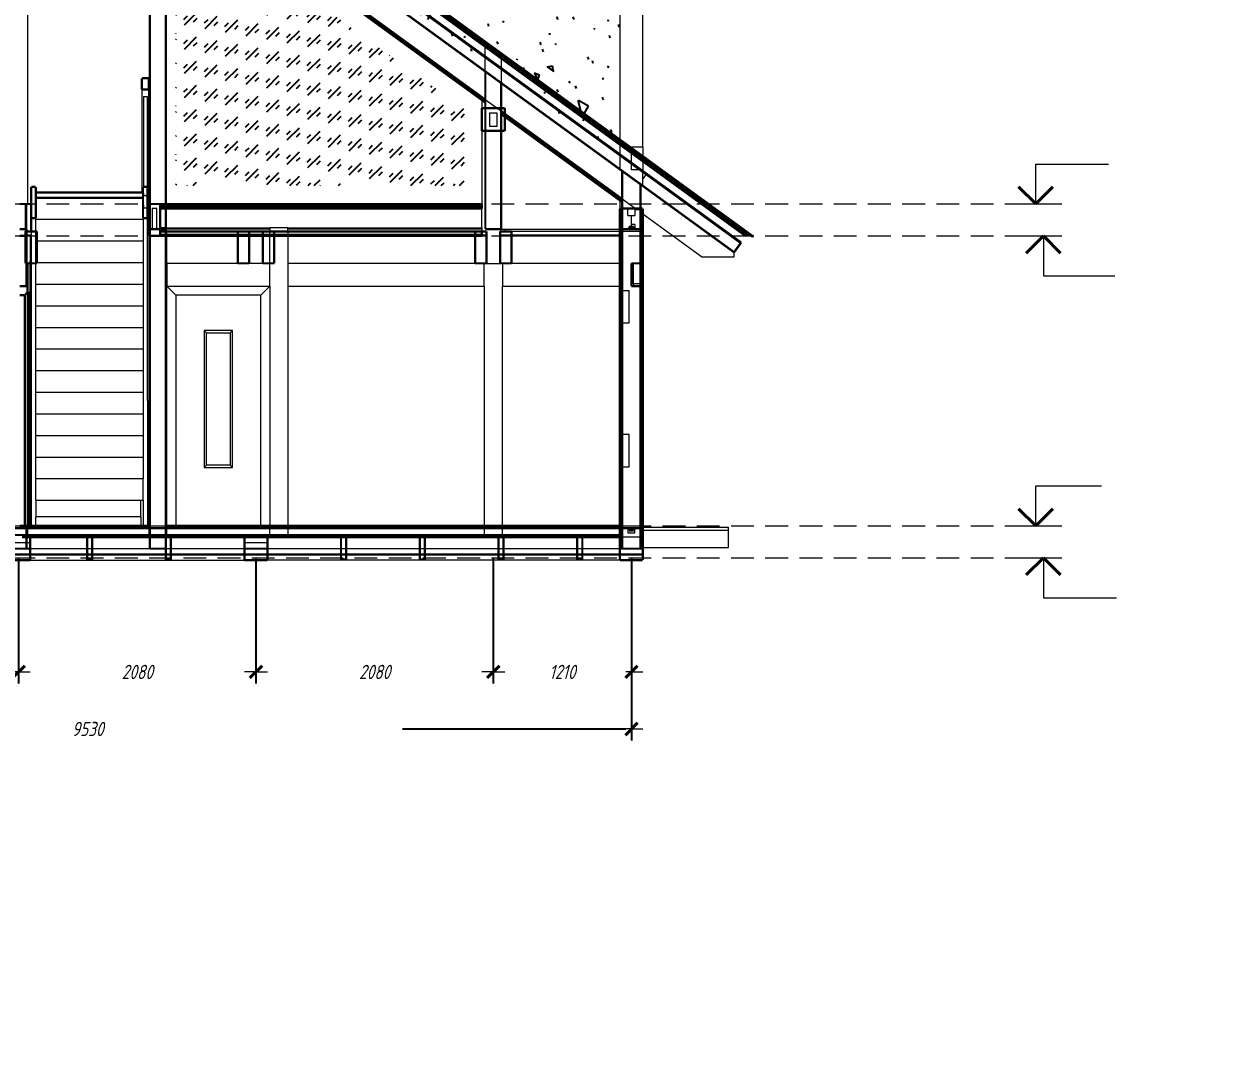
# Model space of a CAD drawing. Header units: millimetres. Extents: x 0 to 6720, y 0 to 297.
# Drawn here: x 5655.3 to 5863.4, y 0 to 180.9 of the extents above; entities that cross this region are included whole.
import ezdxf

# ---------------------------------------------------------------- set-up
doc = ezdxf.new("R2010")
doc.units = ezdxf.units.MM
for name, pattern in [('K5LT32768', [0]), ('K5LT_BASIC', [0]), ('K5LT_DASHED', [6, 4, -2]), ('K5LT_THIN', [0])]:
    doc.linetypes.add(name, pattern=pattern)
doc.layers.add('Системный слой', color=7, linetype='Continuous')
doc.styles.add('KDIMTEXTSTYLE', font='GOST_AU.SHX', dxfattribs={"width": 0.96, "oblique": 15, "height": 5})
doc.styles.add('KTEXTSTYLE', font='GOST_AU.SHX', dxfattribs={"width": 0.96, "height": 5})
doc.dimstyles.new('KDIMSTYLE (0.02)', dxfattribs={"dimtxt": 5, "dimasz": 1, "dimexe": 2, "dimexo": 0, "dimgap": 1, "dimtad": 1, "dimlfac": 50, "dimtxsty": 'KDIMTEXTSTYLE', "dimsah": 1, "dimcen": 0, "dimdle": 1, "dimadec": 0, "dimazin": 0, "dimtfac": 0.667, "dimtmove": 0, "dimatfit": 3, "dimfxl": 0, "dimtvp": 1, "dimtolj": 1, "dimtzin": 0, "dimarcsym": 0})

# ---------------------------------------------------------------- blocks, each defined once
blk = doc.blocks.new('U89')
at = {"layer": 'Системный слой', "color": 7, "linetype": 'K5LT_THIN', "lineweight": 18}
for p, q in [((5832.66, 92.94), (5832.66, 99.94)), ((5832.66, 99.94), (5844.19, 99.94)), ((5827.42, 92.94), (5834.66, 92.94))]:
    blk.add_line(p, q, dxfattribs=at)
at = {"layer": 'Системный слой', "color": 5, "linetype": 'K5LT_BASIC', "lineweight": 40}
for p, q in [((5829.66, 95.94), (5832.66, 92.94)), ((5832.66, 92.94), (5835.66, 95.94))]:
    blk.add_line(p, q, dxfattribs=at)
blk = doc.blocks.new('U90')
at = {"layer": 'Системный слой', "color": 7, "linetype": 'K5LT_THIN', "lineweight": 18}
for p, q in [((5830.07, 87.34), (5835.99, 87.34)), ((5833.99, 87.34), (5833.99, 80.34)), ((5833.99, 80.34), (5846.83, 80.34))]:
    blk.add_line(p, q, dxfattribs=at)
at = {"layer": 'Системный слой', "color": 5, "linetype": 'K5LT_BASIC', "lineweight": 40}
for p, q in [((5833.99, 87.34), (5830.99, 84.34)), ((5836.99, 84.34), (5833.99, 87.34))]:
    blk.add_line(p, q, dxfattribs=at)
blk = doc.blocks.new('U91')
at = {"layer": 'Системный слой', "color": 7, "linetype": 'K5LT_THIN', "lineweight": 18}
for p, q in [((5832.66, 149.34), (5832.66, 156.34)), ((5832.66, 156.34), (5845.38, 156.34)), ((5827.42, 149.34), (5834.66, 149.34))]:
    blk.add_line(p, q, dxfattribs=at)
at = {"layer": 'Системный слой', "color": 5, "linetype": 'K5LT_BASIC', "lineweight": 40}
for p, q in [((5829.66, 152.34), (5832.66, 149.34)), ((5832.66, 149.34), (5835.66, 152.34))]:
    blk.add_line(p, q, dxfattribs=at)
blk = doc.blocks.new('U92')
at = {"layer": 'Системный слой', "color": 7, "linetype": 'K5LT_THIN', "lineweight": 18}
for p, q in [((5830.07, 143.74), (5835.99, 143.74)), ((5833.99, 143.74), (5833.99, 136.74)), ((5833.99, 136.74), (5846.5, 136.74))]:
    blk.add_line(p, q, dxfattribs=at)
at = {"layer": 'Системный слой', "color": 5, "linetype": 'K5LT_BASIC', "lineweight": 40}
for p, q in [((5833.99, 143.74), (5830.99, 140.74)), ((5836.99, 140.74), (5833.99, 143.74))]:
    blk.add_line(p, q, dxfattribs=at)
blk = doc.blocks.new('U88')
at = {"layer": 'Системный слой', "color": 7, "linetype": 'K5LT_DASHED', "lineweight": 18}
for p, q in [((5497.25, 149.34), (5837.25, 149.34)), ((5497.25, 143.74), (5837.25, 143.74)), ((5497.25, 92.94), (5837.25, 92.94)), ((5497.25, 87.34), (5837.25, 87.34))]:
    blk.add_line(p, q, dxfattribs=at)
at = {"layer": 'Системный слой'}
for name in ['U91', 'U92', 'U89', 'U90']:
    blk.add_blockref(name, (0, 0), dxfattribs=at)
blk = doc.blocks.new('U98')
at = {"layer": 'Системный слой', "color": 7, "linetype": 'K5LT32768', "lineweight": 18}
for p, q in [((5655.98, 149.34), (5655.98, 222.54)), ((5759.78, 191.34), (5759.78, 160.6)), ((5763.78, 159.34), (5763.78, 191.34)), ((5736.18, 177.5), (5736.18, 177.75)), ((5736.18, 177.38), (5736.18, 177.5)), ((5736.18, 176.89), (5736.18, 177.38)), ((5736.18, 175.15), (5736.18, 176.89)), ((5736.18, 175.03), (5736.18, 175.15)), ((5736.18, 172.56), (5736.18, 175.03)), ((5738.98, 175.72), (5738.98, 175.47)), ((5738.98, 175.47), (5738.98, 175.35)), ((5738.98, 175.35), (5738.98, 174.85)), ((5738.98, 174.85), (5738.98, 173.12)), ((5738.98, 173.12), (5738.98, 173)), ((5738.98, 173), (5738.98, 170.52)), ((5675.98, 169.39), (5675.98, 151.34)), ((5677.18, 149.34), (5677.18, 169.39)), ((5676.28, 168.15), (5676.88, 168.15)), ((5676.28, 168.15), (5676.28, 152.34)), ((5676.88, 168.15), (5676.88, 152.34)), ((5735.58, 167.56), (5735.58, 166.14)), ((5738.21, 166.14), (5736.18, 167.61)), ((5736.98, 162.94), (5736.98, 165.34)), ((5736.98, 165.34), (5738.18, 165.34)), ((5738.18, 165.34), (5738.18, 162.94)), ((5738.78, 165.73), (5738.21, 166.14)), ((5738.98, 165.58), (5738.78, 165.73)), ((5738.18, 162.94), (5736.98, 162.94)), ((5735.58, 162.14), (5735.58, 149.34)), ((5759.78, 160.6), (5759.78, 160.36)), ((5759.78, 160.36), (5759.78, 160.23)), ((5759.78, 160.23), (5759.78, 159.74)), ((5759.78, 159.74), (5759.78, 158.01)), ((5761.78, 159.34), (5763.78, 159.34)), ((5761.78, 159.15), (5761.78, 159.34)), ((5761.78, 158.9), (5761.78, 159.15)), ((5761.78, 158.78), (5761.78, 158.9)), ((5761.78, 158.29), (5761.78, 158.78)), ((5761.78, 156.56), (5761.78, 158.29)), ((5763.78, 159.34), (5763.78, 157.7)), ((5759.78, 158.01), (5759.78, 157.88)), ((5759.78, 157.88), (5759.78, 155.41)), ((5761.78, 156.43), (5761.78, 156.56)), ((5761.78, 155.34), (5761.78, 156.43)), ((5763.78, 157.7), (5763.78, 157.45)), ((5763.78, 157.45), (5763.78, 157.33)), ((5763.78, 157.33), (5763.78, 156.83)), ((5763.78, 156.83), (5763.78, 155.34)), ((5765.53, 156.18), (5765.47, 156.1)), ((5763.28, 155.34), (5761.78, 155.34)), ((5763.45, 155.34), (5763.28, 155.34)), ((5763.78, 155.34), (5763.45, 155.34)), ((5763.78, 155.1), (5763.78, 155.34)), ((5763.78, 154.98), (5763.78, 155.1)), ((5763.78, 153.77), (5763.78, 154.98)), ((5764.36, 154.56), (5763.78, 153.77)), ((5764.41, 154.64), (5764.36, 154.56)), ((5765.47, 156.1), (5765.24, 155.77)), ((5766.46, 155.75), (5766.34, 155.59)), ((5763.78, 152.51), (5763.78, 153.77)), ((5676.28, 151.24), (5676.28, 150.8)), ((5676.28, 150.8), (5676.88, 150.8)), ((5676.88, 150.8), (5676.88, 151.24)), ((5759.78, 150.47), (5759.78, 149.97)), ((5759.78, 149.97), (5759.78, 148.54)), ((5762.43, 148.54), (5760.18, 150.18)), ((5655.58, 144.94), (5655.58, 149.34)), ((5655.78, 149.34), (5655.78, 144.94)), ((5676.28, 149.11), (5676.28, 148.67)), ((5676.28, 148.67), (5676.88, 148.67)), ((5676.88, 148.67), (5676.88, 149.11)), ((5677.78, 148.54), (5677.78, 144.94)), ((5678.58, 148.54), (5677.78, 148.54)), ((5678.58, 144.94), (5678.58, 148.54)), ((5735.58, 145.14), (5735.58, 148.54)), ((5761.18, 147.34), (5761.18, 148.54)), ((5762.38, 148.54), (5762.38, 148.34)), ((5763.38, 148.34), (5762.38, 148.34)), ((5762.38, 148.34), (5762.38, 147.34)), ((5763.38, 148.34), (5763.78, 148.34)), ((5657.38, 146.66), (5657.38, 146.86)), ((5657.38, 146.66), (5676.18, 146.66)), ((5657.38, 144.54), (5657.38, 146.66)), ((5676.18, 146.86), (5676.18, 146.66)), ((5676.18, 146.66), (5676.18, 142.87)), ((5676.28, 146.98), (5676.28, 146.86)), ((5676.88, 146.86), (5676.88, 146.98)), ((5676.98, 114.93), (5676.98, 146.86)), ((5761.18, 147.34), (5761.78, 147.34)), ((5761.78, 147.34), (5762.38, 147.34)), ((5761.78, 145.74), (5761.78, 147.34)), ((5762.38, 145.74), (5761.78, 145.74)), ((5761.78, 145.34), (5761.78, 145.74)), ((5762.38, 145.74), (5762.38, 144.94)), ((5774.08, 140.08), (5763.78, 147.56)), ((5655.58, 144.54), (5655.58, 144.94)), ((5655.78, 143.94), (5656.58, 143.94)), ((5655.78, 143.74), (5656.38, 143.74)), ((5656.38, 143.74), (5656.58, 143.74)), ((5656.38, 143.74), (5656.38, 139.34)), ((5656.58, 144.54), (5656.58, 143.94)), ((5656.58, 143.94), (5656.58, 143.74)), ((5656.58, 143.74), (5656.58, 139.34)), ((5657.38, 142.87), (5657.38, 144.54)), ((5677.18, 143.74), (5677.18, 114.93)), ((5680.18, 145.14), (5679.18, 145.14)), ((5680.18, 145.14), (5698.38, 145.14)), ((5698.38, 144.94), (5680.18, 144.94)), ((5680.38, 143.94), (5680.38, 144.54)), ((5680.38, 143.74), (5680.38, 143.94)), ((5680.38, 138.94), (5680.38, 143.74)), ((5698.38, 145.14), (5698.38, 144.94)), ((5701.58, 145.14), (5698.38, 145.14)), ((5698.38, 144.94), (5698.38, 144.54)), ((5698.38, 143.94), (5698.38, 144.54)), ((5698.38, 143.74), (5698.38, 143.94)), ((5698.38, 138.94), (5698.38, 143.74)), ((5701.58, 145.14), (5735.58, 145.14)), ((5701.58, 144.94), (5701.58, 145.14)), ((5735.58, 144.94), (5701.58, 144.94)), ((5701.58, 144.54), (5701.58, 144.94)), ((5701.58, 144.54), (5701.58, 143.94)), ((5701.58, 143.94), (5701.58, 143.74)), ((5701.58, 143.74), (5701.58, 138.94)), ((5735.58, 145.14), (5735.58, 144.94)), ((5735.58, 144.94), (5735.58, 144.54)), ((5735.58, 143.94), (5736.38, 143.94)), ((5735.58, 143.74), (5736.38, 143.74)), ((5738.78, 143.94), (5740.78, 143.94)), ((5738.78, 143.74), (5740.78, 143.74)), ((5738.98, 144.94), (5739.58, 144.94)), ((5739.58, 144.54), (5739.58, 144.94)), ((5739.58, 144.94), (5759.78, 144.94)), ((5759.78, 144.54), (5740.78, 144.54)), ((5740.78, 143.94), (5759.78, 143.94)), ((5740.78, 143.74), (5759.78, 143.74)), ((5760.18, 144.54), (5759.78, 144.54)), ((5763.38, 144.54), (5760.18, 144.54)), ((5763.78, 144.54), (5763.38, 144.54)), ((5782.94, 143.53), (5782.13, 144.12)), ((5657.38, 139.08), (5657.38, 142.87)), ((5657.38, 142.87), (5657.58, 142.87)), ((5657.58, 142.87), (5676.18, 142.87)), ((5676.18, 142.87), (5676.18, 139.08)), ((5774.08, 140.08), (5779.78, 140.08)), ((5779.78, 140.08), (5779.78, 140.88)), ((5655.98, 138.94), (5655.98, 133.78)), ((5656.58, 139.34), (5656.38, 139.34)), ((5656.38, 138.94), (5656.38, 139.34)), ((5656.38, 92.94), (5656.38, 138.94)), ((5656.58, 139.34), (5656.58, 138.94)), ((5656.58, 138.94), (5656.58, 92.94)), ((5657.38, 139.08), (5657.58, 139.08)), ((5657.38, 138.94), (5657.38, 139.08)), ((5657.38, 135.3), (5657.38, 138.94)), ((5657.58, 139.08), (5676.18, 139.08)), ((5676.18, 139.08), (5676.18, 135.3)), ((5680.38, 138.94), (5680.38, 134.94)), ((5692.78, 138.94), (5680.38, 138.94)), ((5697.18, 138.94), (5694.78, 138.94)), ((5698.38, 134.94), (5698.38, 138.94)), ((5701.58, 138.94), (5701.58, 134.94)), ((5734.38, 138.94), (5701.58, 138.94)), ((5735.98, 134.94), (5735.98, 138.94)), ((5736.38, 138.94), (5738.78, 138.94)), ((5739.18, 138.94), (5739.18, 134.94)), ((5759.78, 138.94), (5740.78, 138.94)), ((5762.18, 135.34), (5762.18, 138.94)), ((5657.38, 135.3), (5676.18, 135.3)), ((5657.38, 131.51), (5657.38, 135.3)), ((5676.18, 135.3), (5676.18, 131.51)), ((5762.18, 135.34), (5762.18, 134.94)), ((5763.38, 135.34), (5762.18, 135.34)), ((5763.78, 135.34), (5763.38, 135.34)), ((5655.94, 92.94), (5655.94, 133.58)), ((5680.38, 134.94), (5698.38, 134.94)), ((5680.38, 134.94), (5681.94, 133.38)), ((5680.38, 92.94), (5680.38, 134.94)), ((5696.82, 133.38), (5681.94, 133.38)), ((5681.94, 133.38), (5681.94, 92.94)), ((5698.38, 134.94), (5696.82, 133.38)), ((5696.82, 92.94), (5696.82, 133.38)), ((5698.38, 134.94), (5698.38, 92.94)), ((5701.58, 134.94), (5735.98, 134.94)), ((5701.58, 134.94), (5701.58, 92.94)), ((5735.98, 134.94), (5735.98, 92.94)), ((5739.18, 134.94), (5759.78, 134.94)), ((5739.18, 92.94), (5739.18, 134.94)), ((5760.18, 134.2), (5761.38, 134.2)), ((5761.38, 128.54), (5761.38, 134.2)), ((5657.38, 131.51), (5676.18, 131.51)), ((5657.38, 127.72), (5657.38, 131.51)), ((5676.18, 131.51), (5676.18, 127.72)), ((5657.38, 127.72), (5676.18, 127.72)), ((5657.38, 123.94), (5657.38, 127.72)), ((5676.18, 127.72), (5676.18, 123.94)), ((5686.88, 127.16), (5686.88, 103.16)), ((5691.88, 127.16), (5686.88, 127.16)), ((5687.28, 126.76), (5686.88, 127.16)), ((5691.48, 126.76), (5691.88, 127.16)), ((5691.88, 103.16), (5691.88, 127.16)), ((5760.18, 128.54), (5761.38, 128.54)), ((5687.28, 126.76), (5691.48, 126.76)), ((5687.28, 103.56), (5687.28, 126.76)), ((5691.48, 126.76), (5691.48, 103.56)), ((5657.38, 123.94), (5676.18, 123.94)), ((5657.38, 120.15), (5657.38, 123.94)), ((5676.18, 123.94), (5676.18, 120.15)), ((5657.38, 120.15), (5676.18, 120.15)), ((5657.38, 116.36), (5657.38, 120.15)), ((5676.18, 120.15), (5676.18, 116.36)), ((5657.38, 116.36), (5676.18, 116.36)), ((5657.38, 112.58), (5657.38, 116.36)), ((5676.18, 116.36), (5676.18, 112.58)), ((5676.98, 114.93), (5677.18, 114.93)), ((5676.98, 114.93), (5676.98, 92.94)), ((5677.18, 114.93), (5677.18, 92.94)), ((5657.38, 112.58), (5676.18, 112.58)), ((5657.38, 108.79), (5657.38, 112.58)), ((5676.18, 112.58), (5676.18, 108.79)), ((5657.38, 108.79), (5676.18, 108.79)), ((5657.38, 105), (5657.38, 108.79)), ((5676.18, 108.79), (5676.18, 105)), ((5761.38, 108.94), (5760.18, 108.94)), ((5761.38, 103.29), (5761.38, 108.94)), ((5657.38, 105), (5676.18, 105)), ((5657.38, 101.22), (5657.38, 105)), ((5676.18, 105), (5676.18, 101.22)), ((5687.28, 103.56), (5686.88, 103.16)), ((5686.88, 103.16), (5691.88, 103.16)), ((5691.48, 103.56), (5687.28, 103.56)), ((5691.48, 103.56), (5691.88, 103.16)), ((5760.18, 103.29), (5761.38, 103.29)), ((5657.38, 101.22), (5676.18, 101.22)), ((5657.38, 97.43), (5657.38, 101.22)), ((5676.18, 97.43), (5676.18, 101.22)), ((5657.38, 97.43), (5675.78, 97.43)), ((5657.38, 97.43), (5657.38, 94.54)), ((5675.78, 97.43), (5676.18, 97.43)), ((5675.78, 94.54), (5675.78, 97.43)), ((5676.18, 97.43), (5676.18, 92.94)), ((5675.78, 94.54), (5657.38, 94.54)), ((5657.38, 92.94), (5657.38, 94.54)), ((5675.78, 94.54), (5675.78, 92.94)), ((5655.98, 92.74), (5655.98, 92.94)), ((5655.98, 92.54), (5655.98, 92.74)), ((5655.98, 91.34), (5655.98, 92.54)), ((5677.18, 92.94), (5677.18, 92.74)), ((5677.18, 92.74), (5677.18, 92.54)), ((5677.18, 92.54), (5677.18, 91.34)), ((5680.38, 92.74), (5680.38, 92.94)), ((5680.38, 92.54), (5680.38, 92.74)), ((5680.38, 91.34), (5680.38, 92.54)), ((5698.38, 92.74), (5698.38, 92.94)), ((5698.38, 92.54), (5698.38, 92.74)), ((5698.38, 91.34), (5698.38, 92.54)), ((5701.58, 92.94), (5701.58, 92.74)), ((5701.58, 92.74), (5701.58, 92.54)), ((5701.58, 92.54), (5701.58, 91.34)), ((5735.98, 92.94), (5735.98, 92.74)), ((5735.98, 92.74), (5735.98, 92.54)), ((5735.98, 92.54), (5735.98, 91.34)), ((5739.18, 92.74), (5739.18, 92.94)), ((5739.18, 92.54), (5739.18, 92.74)), ((5739.18, 91.34), (5739.18, 92.54)), ((5759.78, 92.94), (5760.18, 92.94)), ((5760.18, 92.94), (5763.38, 92.94)), ((5761.18, 92.54), (5761.18, 91.74)), ((5761.18, 91.74), (5762.38, 91.74)), ((5762.38, 91.74), (5762.38, 92.54)), ((5763.38, 92.94), (5763.78, 92.94)), ((5763.78, 92.14), (5763.38, 92.14)), ((5763.78, 92.7), (5778.78, 92.7)), ((5778.78, 92.14), (5763.78, 92.14)), ((5778.78, 92.14), (5778.78, 92.7)), ((5778.78, 89.14), (5778.78, 92.14)), ((5655.78, 89.94), (5652.98, 89.94)), ((5656.38, 89.94), (5655.78, 89.94)), ((5655.98, 90.94), (5655.98, 91.34)), ((5677.18, 91.34), (5677.18, 90.94)), ((5680.38, 90.94), (5680.38, 91.34)), ((5697.98, 89.94), (5693.98, 89.94)), ((5698.38, 90.94), (5698.38, 91.34)), ((5701.58, 91.34), (5701.58, 90.94)), ((5735.98, 91.34), (5735.98, 90.94)), ((5739.18, 90.94), (5739.18, 91.34)), ((5760.18, 90.94), (5759.78, 90.94)), ((5763.38, 90.94), (5760.18, 90.94)), ((5763.78, 90.94), (5763.38, 90.94)), ((5666.38, 88.94), (5656.38, 88.94)), ((5667.28, 88.94), (5666.38, 88.94)), ((5677.38, 88.94), (5667.28, 88.94)), ((5681.08, 88.94), (5680.18, 88.94)), ((5693.98, 88.94), (5681.08, 88.94)), ((5710.88, 88.94), (5697.98, 88.94)), ((5711.78, 88.94), (5710.88, 88.94)), ((5724.68, 88.94), (5711.78, 88.94)), ((5725.58, 88.94), (5724.68, 88.94)), ((5738.48, 88.94), (5725.58, 88.94)), ((5739.38, 88.94), (5738.48, 88.94)), ((5752.28, 88.94), (5739.38, 88.94)), ((5753.18, 88.94), (5752.28, 88.94)), ((5759.78, 88.94), (5753.18, 88.94)), ((5763.78, 89.14), (5778.78, 89.14)), ((5656.38, 86.94), (5693.98, 86.94)), ((5759.78, 86.94), (5697.98, 86.94))]:
    blk.add_line(p, q, dxfattribs=at)
at = {"layer": 'Системный слой', "color": 5, "linetype": 'K5LT_BASIC', "const_width": 0.4}
for points in [[(5736.18, 177.38), (5680.18, 218.07)], [(5736.18, 176.89), (5680.18, 217.57)], [(5736.18, 177.5), (5680.3, 218.1)], [(5680.87, 217.94), (5736.18, 177.75)], [(5680.18, 215.84), (5736.18, 175.15)], [(5736.18, 175.03), (5680.18, 215.72)], [(5736.18, 172.56), (5680.18, 213.25)], [(5677.38, 149.34), (5677.38, 210.34)], [(5680.18, 208.3), (5736.18, 167.61)], [(5680.18, 149.34), (5680.18, 205.34)], [(5683.57, 205.34), (5735.58, 167.56)], [(5736.18, 177.75), (5738.98, 175.72)], [(5738.98, 175.47), (5736.18, 177.5)], [(5738.98, 175.35), (5736.18, 177.38)], [(5738.98, 174.85), (5736.18, 176.89)], [(5736.18, 175.15), (5738.98, 173.12)], [(5738.98, 173), (5736.18, 175.03)], [(5738.98, 175.72), (5759.78, 160.6)], [(5759.78, 160.36), (5738.98, 175.47)], [(5759.78, 160.23), (5738.98, 175.35)], [(5759.78, 159.74), (5738.98, 174.85)], [(5736.18, 167.61), (5736.18, 172.56)], [(5738.98, 170.52), (5736.18, 172.56)], [(5738.98, 173.12), (5759.78, 158.01)], [(5759.78, 157.88), (5738.98, 173)], [(5675.98, 171.37), (5677.18, 171.37)], [(5675.98, 169.39), (5675.98, 171.37)], [(5677.18, 171.37), (5677.18, 169.39)], [(5738.98, 170.52), (5738.98, 166.14)], [(5759.78, 155.41), (5738.98, 170.52)], [(5677.18, 169.39), (5675.98, 169.39)], [(5736.18, 167.12), (5735.58, 167.56)], [(5736.18, 167.61), (5736.18, 167.12)], [(5736.18, 166.14), (5736.18, 167.12)], [(5735.58, 166.14), (5736.18, 166.14)], [(5735.58, 162.14), (5735.58, 166.14)], [(5738.21, 166.14), (5736.18, 166.14)], [(5736.18, 162.14), (5736.18, 166.14)], [(5738.21, 166.14), (5738.98, 166.14)], [(5738.98, 166.14), (5739.58, 166.14)], [(5738.98, 166.14), (5738.98, 165.58)], [(5738.98, 165.09), (5738.98, 165.58)], [(5738.98, 165.58), (5739.58, 165.14)], [(5738.98, 162.14), (5738.98, 165.09)], [(5738.98, 165.09), (5739.58, 164.65)], [(5739.58, 166.14), (5739.58, 165.14)], [(5759.78, 150.47), (5739.58, 165.14)], [(5739.58, 165.14), (5739.58, 164.65)], [(5739.58, 164.65), (5739.58, 162.14)], [(5739.58, 164.65), (5759.78, 149.97)], [(5736.18, 162.14), (5735.58, 162.14)], [(5738.78, 162.14), (5736.18, 162.14)], [(5736.18, 144.94), (5736.18, 162.14)], [(5738.98, 162.14), (5738.78, 162.14)], [(5738.98, 144.94), (5738.98, 162.14)], [(5739.58, 162.14), (5738.98, 162.14)], [(5759.78, 160.6), (5761.78, 159.15)], [(5759.78, 160.36), (5761.78, 158.9)], [(5759.78, 160.23), (5761.78, 158.78)], [(5761.78, 158.29), (5759.78, 159.74)], [(5759.78, 158.01), (5761.78, 156.56)], [(5761.78, 159.15), (5763.78, 157.7)], [(5761.78, 158.9), (5763.78, 157.45)], [(5763.78, 157.33), (5761.78, 158.78)], [(5763.78, 156.83), (5761.78, 158.29)], [(5759.78, 157.88), (5761.78, 156.43)], [(5761.78, 156.56), (5763.45, 155.34)], [(5761.78, 156.43), (5763.28, 155.34)], [(5763.78, 157.7), (5766.46, 155.75)], [(5763.78, 157.45), (5765.53, 156.18)], [(5765.47, 156.1), (5763.78, 157.33)], [(5765.24, 155.77), (5763.78, 156.83)], [(5782.07, 144.04), (5765.47, 156.1)], [(5766.34, 155.59), (5765.53, 156.18)], [(5760.18, 155.12), (5759.78, 155.41)], [(5760.18, 150.18), (5760.18, 155.12)], [(5763.38, 152.8), (5760.18, 155.12)], [(5763.28, 155.34), (5763.78, 154.98)], [(5763.45, 155.34), (5763.78, 155.1)], [(5763.78, 155.1), (5764.41, 154.64)], [(5764.36, 154.56), (5763.78, 154.98)], [(5780.96, 142.5), (5764.36, 154.56)], [(5764.41, 154.64), (5781.01, 142.58)], [(5781.84, 143.71), (5765.24, 155.77)], [(5782.13, 144.12), (5766.34, 155.59)], [(5766.46, 155.75), (5783.06, 143.69)], [(5656.58, 152.34), (5657.38, 152.34)], [(5656.58, 149.34), (5656.58, 152.34)], [(5657.38, 152.34), (5657.38, 151.34)], [(5676.18, 152.34), (5676.28, 152.34)], [(5676.18, 151.34), (5676.18, 152.34)], [(5676.88, 152.34), (5676.28, 152.34)], [(5676.88, 152.34), (5676.98, 152.34)], [(5676.98, 152.34), (5676.98, 146.86)], [(5763.38, 152.8), (5763.38, 148.54)], [(5763.78, 152.51), (5763.38, 152.8)], [(5779.78, 140.88), (5763.78, 152.51)], [(5657.38, 150.44), (5657.38, 151.34)], [(5657.38, 151.34), (5675.98, 151.34)], [(5676.18, 150.44), (5657.38, 150.44)], [(5657.38, 146.86), (5657.38, 150.44)], [(5675.98, 151.34), (5676.18, 151.34)], [(5676.18, 151.34), (5676.18, 150.44)], [(5676.18, 146.86), (5676.18, 150.44)], [(5759.78, 150.47), (5760.18, 150.18)], [(5760.18, 149.68), (5759.78, 149.97)], [(5760.18, 150.18), (5760.18, 149.68)], [(5760.18, 148.54), (5760.18, 149.68)], [(5655.58, 149.34), (5654.58, 149.34)], [(5655.78, 149.34), (5655.58, 149.34)], [(5655.78, 149.34), (5655.98, 149.34)], [(5655.98, 149.34), (5656.58, 149.34)], [(5656.58, 146.86), (5656.58, 149.34)], [(5677.18, 143.74), (5677.18, 149.34)], [(5677.18, 149.34), (5677.38, 149.34)], [(5677.38, 144.94), (5677.38, 149.34)], [(5679.18, 149.34), (5677.38, 149.34)], [(5679.18, 148.94), (5679.18, 149.34)], [(5679.18, 149.34), (5680.18, 149.34)], [(5679.18, 148.54), (5679.18, 148.94)], [(5679.18, 148.94), (5680.18, 148.94)], [(5680.18, 148.54), (5679.18, 148.54)], [(5679.18, 145.14), (5679.18, 148.54)], [(5735.58, 149.34), (5680.18, 149.34)], [(5680.18, 148.94), (5680.18, 149.34)], [(5680.18, 148.94), (5680.18, 148.54)], [(5680.18, 148.94), (5735.58, 148.94)], [(5735.58, 148.54), (5680.18, 148.54)], [(5680.18, 148.54), (5680.18, 145.14)], [(5735.58, 149.34), (5735.58, 148.94)], [(5735.58, 148.94), (5735.58, 148.54)], [(5759.78, 144.94), (5759.78, 148.54)], [(5759.78, 148.54), (5760.18, 148.54)], [(5760.18, 144.94), (5760.18, 148.54)], [(5760.18, 148.54), (5761.18, 148.54)], [(5761.18, 148.54), (5762.38, 148.54)], [(5762.38, 148.54), (5762.43, 148.54)], [(5763.38, 148.54), (5762.43, 148.54)], [(5763.78, 148.54), (5763.38, 148.54)], [(5763.38, 148.54), (5763.38, 148.34)], [(5763.38, 144.94), (5763.38, 148.34)], [(5763.78, 148.54), (5763.78, 148.34)], [(5763.78, 148.34), (5763.78, 147.56)], [(5657.38, 146.86), (5656.58, 146.86)], [(5656.58, 146.86), (5656.58, 144.54)], [(5676.28, 146.86), (5676.18, 146.86)], [(5676.88, 146.86), (5676.28, 146.86)], [(5676.98, 146.86), (5676.88, 146.86)], [(5763.78, 147.56), (5763.78, 144.94)], [(5654.58, 144.94), (5655.58, 144.94)], [(5655.58, 143.74), (5654.58, 143.74)], [(5655.58, 144.94), (5655.78, 144.94)], [(5655.58, 144.54), (5655.58, 143.74)], [(5655.58, 144.54), (5655.78, 144.54)], [(5655.58, 143.74), (5655.58, 138.94)], [(5655.78, 144.94), (5655.78, 144.54)], [(5655.78, 144.54), (5656.58, 144.54)], [(5655.78, 144.54), (5655.78, 143.94)], [(5655.78, 143.94), (5655.78, 143.74)], [(5655.78, 143.74), (5655.78, 138.94)], [(5656.58, 144.54), (5657.38, 144.54)], [(5657.38, 144.54), (5657.58, 144.54)], [(5657.58, 144.54), (5657.58, 142.87)], [(5677.38, 143.74), (5677.18, 143.74)], [(5677.38, 144.94), (5677.38, 143.74)], [(5677.38, 144.94), (5677.78, 144.94)], [(5679.18, 143.74), (5677.38, 143.74)], [(5677.38, 92.94), (5677.38, 143.74)], [(5677.78, 144.94), (5678.58, 144.94)], [(5678.58, 144.94), (5679.18, 144.94)], [(5679.18, 144.94), (5679.18, 145.14)], [(5680.18, 144.94), (5679.18, 144.94)], [(5679.18, 144.94), (5679.18, 144.54)], [(5679.18, 143.94), (5679.18, 144.54)], [(5680.18, 144.54), (5679.18, 144.54)], [(5679.18, 143.74), (5679.18, 143.94)], [(5679.18, 143.94), (5680.18, 143.94)], [(5680.18, 143.74), (5679.18, 143.74)], [(5680.18, 144.94), (5680.18, 145.14)], [(5680.18, 144.54), (5680.18, 144.94)], [(5680.38, 144.54), (5680.18, 144.54)], [(5680.18, 144.54), (5680.18, 143.94)], [(5680.18, 143.94), (5680.38, 143.94)], [(5680.18, 143.94), (5680.18, 143.74)], [(5680.38, 143.74), (5680.18, 143.74)], [(5680.18, 143.74), (5680.18, 92.94)], [(5680.38, 144.54), (5692.78, 144.54)], [(5680.38, 143.94), (5692.78, 143.94)], [(5692.78, 143.74), (5680.38, 143.74)], [(5692.78, 144.54), (5694.78, 144.54)], [(5692.78, 143.94), (5692.78, 144.54)], [(5692.78, 143.74), (5692.78, 143.94)], [(5692.78, 143.94), (5694.78, 143.94)], [(5692.78, 138.94), (5692.78, 143.74)], [(5694.78, 143.74), (5692.78, 143.74)], [(5694.78, 144.54), (5694.78, 143.94)], [(5694.78, 144.54), (5697.18, 144.54)], [(5694.78, 143.94), (5694.78, 143.74)], [(5694.78, 143.94), (5697.18, 143.94)], [(5694.78, 143.74), (5694.78, 138.94)], [(5697.18, 143.74), (5694.78, 143.74)], [(5697.18, 144.54), (5698.38, 144.54)], [(5697.18, 143.94), (5697.18, 144.54)], [(5697.18, 143.74), (5697.18, 143.94)], [(5697.18, 143.94), (5698.38, 143.94)], [(5697.18, 138.94), (5697.18, 143.74)], [(5698.38, 143.74), (5697.18, 143.74)], [(5698.38, 144.54), (5699.18, 144.54)], [(5698.38, 143.94), (5699.18, 143.94)], [(5699.18, 143.74), (5698.38, 143.74)], [(5701.58, 144.54), (5699.18, 144.54)], [(5699.18, 144.54), (5699.18, 143.94)], [(5699.18, 143.94), (5699.18, 143.74)], [(5699.18, 143.94), (5701.58, 143.94)], [(5699.18, 143.74), (5699.18, 138.94)], [(5701.58, 143.74), (5699.18, 143.74)], [(5701.58, 144.54), (5734.38, 144.54)], [(5701.58, 143.94), (5734.38, 143.94)], [(5734.38, 143.74), (5701.58, 143.74)], [(5734.38, 144.54), (5735.58, 144.54)], [(5734.38, 143.94), (5734.38, 144.54)], [(5734.38, 143.74), (5734.38, 143.94)], [(5734.38, 143.94), (5735.58, 143.94)], [(5734.38, 138.94), (5734.38, 143.74)], [(5735.58, 143.74), (5734.38, 143.74)], [(5735.58, 144.54), (5735.58, 143.94)], [(5736.38, 144.54), (5735.58, 144.54)], [(5735.58, 143.94), (5735.58, 143.74)], [(5738.78, 144.94), (5736.18, 144.94)], [(5736.38, 144.54), (5736.38, 143.94)], [(5736.38, 143.94), (5736.38, 143.74)], [(5736.38, 143.74), (5736.38, 138.94)], [(5738.78, 144.94), (5738.98, 144.94)], [(5739.58, 144.54), (5738.78, 144.54)], [(5738.78, 143.94), (5738.78, 144.54)], [(5738.78, 143.74), (5738.78, 143.94)], [(5738.78, 138.94), (5738.78, 143.74)], [(5739.58, 144.54), (5740.78, 144.54)], [(5740.78, 144.54), (5740.78, 143.94)], [(5740.78, 143.94), (5740.78, 143.74)], [(5740.78, 143.74), (5740.78, 138.94)], [(5759.78, 144.94), (5759.78, 144.54)], [(5759.78, 144.94), (5760.18, 144.94)], [(5759.78, 143.94), (5759.78, 144.54)], [(5759.78, 143.74), (5759.78, 143.94)], [(5759.78, 143.74), (5759.78, 138.94)], [(5761.38, 144.94), (5760.18, 144.94)], [(5760.18, 144.54), (5760.18, 144.94)], [(5760.18, 134.2), (5760.18, 144.54)], [(5761.38, 145.34), (5761.38, 144.94)], [(5761.78, 145.34), (5761.38, 145.34)], [(5761.38, 144.94), (5762.18, 144.94)], [(5762.18, 145.34), (5761.78, 145.34)], [(5762.18, 144.94), (5762.18, 145.34)], [(5762.38, 144.94), (5762.18, 144.94)], [(5763.38, 144.94), (5762.38, 144.94)], [(5763.78, 144.94), (5763.38, 144.94)], [(5763.38, 144.94), (5763.38, 144.54)], [(5763.38, 144.54), (5763.38, 138.94)], [(5763.78, 144.54), (5763.78, 144.94)], [(5763.78, 138.94), (5763.78, 144.54)], [(5782.07, 144.04), (5781.84, 143.71)], [(5782.13, 144.12), (5782.07, 144.04)], [(5783.06, 143.69), (5782.94, 143.53)], [(5657.58, 142.87), (5657.58, 139.08)], [(5780.96, 142.5), (5779.78, 140.88)], [(5781.01, 142.58), (5780.96, 142.5)], [(5655.78, 138.94), (5655.58, 138.94)], [(5655.98, 138.94), (5655.78, 138.94)], [(5655.78, 138.94), (5655.78, 134.94)], [(5656.38, 138.94), (5655.98, 138.94)], [(5656.58, 138.94), (5656.38, 138.94)], [(5657.38, 138.94), (5656.58, 138.94)], [(5657.58, 138.94), (5657.38, 138.94)], [(5657.58, 139.08), (5657.58, 138.94)], [(5694.78, 138.94), (5692.78, 138.94)], [(5698.38, 138.94), (5697.18, 138.94)], [(5699.18, 138.94), (5698.38, 138.94)], [(5735.98, 138.94), (5734.38, 138.94)], [(5735.98, 138.94), (5736.38, 138.94)], [(5738.78, 138.94), (5739.18, 138.94)], [(5740.78, 138.94), (5739.18, 138.94)], [(5759.78, 138.94), (5759.78, 134.94)], [(5761.78, 138.94), (5761.78, 134.94)], [(5761.78, 138.94), (5762.18, 138.94)], [(5762.18, 138.94), (5763.38, 138.94)], [(5763.38, 135.34), (5763.38, 138.94)], [(5763.38, 138.94), (5763.78, 138.94)], [(5763.78, 138.94), (5763.78, 135.34)], [(5763.38, 135.34), (5763.38, 134.94)], [(5763.78, 134.94), (5763.78, 135.34)], [(5655.78, 134.94), (5654.58, 134.94)], [(5655.48, 133.38), (5654.58, 133.38)], [(5655.94, 133.58), (5655.48, 133.58)], [(5655.48, 133.58), (5655.48, 133.38)], [(5655.48, 133.38), (5655.48, 92.94)], [(5655.78, 134.94), (5655.94, 134.94)], [(5655.94, 134.94), (5655.94, 133.78)], [(5655.94, 133.58), (5655.94, 133.78)], [(5655.94, 133.78), (5655.98, 133.78)], [(5655.98, 133.78), (5656.24, 133.78)], [(5656.24, 133.78), (5656.24, 92.94)], [(5759.78, 92.94), (5759.78, 134.94)], [(5760.18, 134.2), (5760.18, 128.54)], [(5762.18, 134.94), (5761.78, 134.94)], [(5762.18, 134.94), (5763.38, 134.94)], [(5763.38, 134.94), (5763.78, 134.94)], [(5763.38, 134.94), (5763.38, 92.94)], [(5763.78, 134.94), (5763.78, 92.94)], [(5760.18, 108.94), (5760.18, 128.54)], [(5760.18, 108.94), (5760.18, 103.29)], [(5760.18, 92.94), (5760.18, 103.29)], [(5652.98, 92.54), (5655.78, 92.54)], [(5654.58, 92.94), (5655.48, 92.94)], [(5655.78, 92.94), (5655.48, 92.94)], [(5655.78, 92.74), (5655.78, 92.94)], [(5655.78, 92.94), (5655.94, 92.94)], [(5655.78, 92.54), (5655.78, 92.74)], [(5655.98, 92.74), (5655.78, 92.74)], [(5655.98, 92.54), (5655.78, 92.54)], [(5655.78, 92.54), (5655.78, 91.34)], [(5655.98, 92.94), (5655.94, 92.94)], [(5656.24, 92.94), (5655.98, 92.94)], [(5655.98, 92.74), (5677.18, 92.74)], [(5655.98, 92.54), (5677.18, 92.54)], [(5656.38, 92.94), (5656.24, 92.94)], [(5656.58, 92.94), (5656.38, 92.94)], [(5657.38, 92.94), (5656.58, 92.94)], [(5675.78, 92.94), (5657.38, 92.94)], [(5676.18, 92.94), (5675.78, 92.94)], [(5676.98, 92.94), (5676.18, 92.94)], [(5677.18, 92.94), (5676.98, 92.94)], [(5677.18, 92.94), (5677.38, 92.94)], [(5677.38, 92.74), (5677.18, 92.74)], [(5677.38, 92.54), (5677.18, 92.54)], [(5677.38, 92.94), (5677.38, 92.74)], [(5677.38, 92.74), (5677.38, 92.54)], [(5677.38, 91.34), (5677.38, 92.54)], [(5677.38, 92.54), (5680.18, 92.54)], [(5680.18, 92.74), (5680.18, 92.94)], [(5680.18, 92.94), (5680.38, 92.94)], [(5680.18, 92.54), (5680.18, 92.74)], [(5680.38, 92.74), (5680.18, 92.74)], [(5680.38, 92.54), (5680.18, 92.54)], [(5680.18, 92.54), (5680.18, 91.34)], [(5680.38, 92.94), (5681.94, 92.94)], [(5680.38, 92.74), (5698.38, 92.74)], [(5680.38, 92.54), (5698.38, 92.54)], [(5681.94, 92.94), (5696.82, 92.94)], [(5698.38, 92.94), (5696.82, 92.94)], [(5698.38, 92.94), (5701.58, 92.94)], [(5701.58, 92.74), (5698.38, 92.74)], [(5701.58, 92.54), (5698.38, 92.54)], [(5735.98, 92.94), (5701.58, 92.94)], [(5701.58, 92.74), (5735.98, 92.74)], [(5701.58, 92.54), (5735.98, 92.54)], [(5735.98, 92.94), (5739.18, 92.94)], [(5739.18, 92.74), (5735.98, 92.74)], [(5739.18, 92.54), (5735.98, 92.54)], [(5759.78, 92.94), (5739.18, 92.94)], [(5739.18, 92.74), (5759.78, 92.74)], [(5739.18, 92.54), (5759.78, 92.54)], [(5759.78, 92.94), (5759.78, 92.74)], [(5759.78, 92.74), (5759.78, 92.54)], [(5759.78, 92.54), (5759.78, 91.34)], [(5759.78, 92.54), (5760.18, 92.54)], [(5760.18, 92.54), (5760.18, 92.94)], [(5760.18, 90.94), (5760.18, 92.54)], [(5760.18, 92.54), (5761.18, 92.54)], [(5761.18, 92.54), (5761.38, 92.54)], [(5761.38, 92.54), (5761.38, 92.14)], [(5762.18, 92.54), (5761.38, 92.54)], [(5761.38, 92.14), (5762.18, 92.14)], [(5762.18, 92.14), (5762.18, 92.54)], [(5762.18, 92.54), (5762.38, 92.54)], [(5762.38, 92.54), (5763.38, 92.54)], [(5763.38, 92.94), (5763.38, 92.54)], [(5763.38, 92.14), (5763.38, 92.54)], [(5763.38, 92.54), (5763.78, 92.54)], [(5763.38, 90.94), (5763.38, 92.14)], [(5763.78, 92.7), (5763.78, 92.94)], [(5763.78, 92.7), (5763.78, 92.54)], [(5763.78, 92.14), (5763.78, 92.54)], [(5763.78, 90.94), (5763.78, 92.14)], [(5655.78, 91.34), (5652.98, 91.34)], [(5655.78, 90.94), (5654.98, 90.94)], [(5655.78, 91.34), (5655.78, 90.94)], [(5655.98, 91.34), (5655.78, 91.34)], [(5655.78, 90.94), (5655.78, 89.94)], [(5655.78, 90.94), (5655.98, 90.94)], [(5655.78, 89.94), (5655.78, 88.94)], [(5655.98, 91.34), (5677.18, 91.34)], [(5656.38, 90.94), (5655.98, 90.94)], [(5656.38, 90.94), (5656.38, 89.94)], [(5666.38, 90.94), (5656.38, 90.94)], [(5656.38, 89.94), (5656.38, 88.94)], [(5666.38, 90.94), (5667.28, 90.94)], [(5666.38, 88.94), (5666.38, 90.94)], [(5667.28, 90.94), (5667.28, 88.94)], [(5677.18, 90.94), (5667.28, 90.94)], [(5677.38, 91.34), (5677.18, 91.34)], [(5677.38, 90.94), (5677.18, 90.94)], [(5677.38, 90.94), (5677.38, 91.34)], [(5680.18, 91.34), (5677.38, 91.34)], [(5677.38, 88.94), (5677.38, 90.94)], [(5680.18, 90.94), (5677.38, 90.94)], [(5680.18, 91.34), (5680.18, 90.94)], [(5680.38, 91.34), (5680.18, 91.34)], [(5680.18, 90.94), (5680.18, 88.94)], [(5680.18, 90.94), (5680.38, 90.94)], [(5698.38, 91.34), (5680.38, 91.34)], [(5680.38, 90.94), (5681.08, 90.94)], [(5681.08, 90.94), (5681.08, 88.94)], [(5693.98, 90.94), (5681.08, 90.94)], [(5693.98, 90.94), (5697.98, 90.94)], [(5693.98, 89.94), (5693.98, 90.94)], [(5693.98, 89.94), (5693.98, 88.94)], [(5697.98, 90.94), (5697.98, 89.94)], [(5698.38, 90.94), (5697.98, 90.94)], [(5697.98, 88.94), (5697.98, 89.94)], [(5701.58, 91.34), (5698.38, 91.34)], [(5701.58, 90.94), (5698.38, 90.94)], [(5735.98, 91.34), (5701.58, 91.34)], [(5710.88, 90.94), (5701.58, 90.94)], [(5710.88, 90.94), (5711.78, 90.94)], [(5710.88, 88.94), (5710.88, 90.94)], [(5711.78, 90.94), (5711.78, 88.94)], [(5724.68, 90.94), (5711.78, 90.94)], [(5724.68, 90.94), (5725.58, 90.94)], [(5724.68, 88.94), (5724.68, 90.94)], [(5725.58, 90.94), (5725.58, 88.94)], [(5735.98, 90.94), (5725.58, 90.94)], [(5739.18, 91.34), (5735.98, 91.34)], [(5738.48, 90.94), (5735.98, 90.94)], [(5738.48, 90.94), (5739.18, 90.94)], [(5738.48, 88.94), (5738.48, 90.94)], [(5759.78, 91.34), (5739.18, 91.34)], [(5739.18, 90.94), (5739.38, 90.94)], [(5739.38, 90.94), (5739.38, 88.94)], [(5752.28, 90.94), (5739.38, 90.94)], [(5752.28, 90.94), (5753.18, 90.94)], [(5752.28, 88.94), (5752.28, 90.94)], [(5753.18, 90.94), (5753.18, 88.94)], [(5759.78, 90.94), (5753.18, 90.94)], [(5759.78, 91.34), (5759.78, 90.94)], [(5759.78, 88.94), (5759.78, 90.94)], [(5760.18, 88.94), (5760.18, 90.94)], [(5763.38, 90.94), (5763.38, 88.94)], [(5763.78, 89.14), (5763.78, 90.94)], [(5652.38, 87.94), (5656.38, 87.94)], [(5655.78, 88.94), (5652.98, 88.94)], [(5655.78, 88.94), (5656.38, 88.94)], [(5656.38, 88.94), (5656.38, 87.94)], [(5656.38, 87.94), (5666.38, 87.94)], [(5656.38, 87.94), (5656.38, 86.94)], [(5666.38, 87.94), (5666.38, 88.94)], [(5666.38, 87.04), (5666.38, 87.94)], [(5666.38, 87.94), (5667.28, 87.94)], [(5667.28, 88.94), (5667.28, 87.94)], [(5667.28, 87.94), (5667.28, 87.04)], [(5667.28, 87.94), (5680.18, 87.94)], [(5680.18, 88.94), (5677.38, 88.94)], [(5680.18, 87.94), (5680.18, 88.94)], [(5680.18, 87.04), (5680.18, 87.94)], [(5680.18, 87.94), (5681.08, 87.94)], [(5681.08, 88.94), (5681.08, 87.94)], [(5681.08, 87.94), (5681.08, 87.04)], [(5681.08, 87.94), (5693.98, 87.94)], [(5693.98, 88.94), (5697.98, 88.94)], [(5693.98, 87.94), (5693.98, 88.94)], [(5693.98, 87.94), (5697.98, 87.94)], [(5693.98, 87.94), (5693.98, 86.94)], [(5697.98, 88.94), (5697.98, 87.94)], [(5697.98, 87.94), (5697.98, 86.94)], [(5710.88, 87.94), (5697.98, 87.94)], [(5710.88, 87.94), (5710.88, 88.94)], [(5710.88, 87.04), (5710.88, 87.94)], [(5711.78, 87.94), (5710.88, 87.94)], [(5711.78, 88.94), (5711.78, 87.94)], [(5711.78, 87.94), (5711.78, 87.04)], [(5724.68, 87.94), (5711.78, 87.94)], [(5724.68, 87.94), (5724.68, 88.94)], [(5724.68, 87.04), (5724.68, 87.94)], [(5725.58, 87.94), (5724.68, 87.94)], [(5725.58, 88.94), (5725.58, 87.94)], [(5725.58, 87.94), (5725.58, 87.04)], [(5738.48, 87.94), (5725.58, 87.94)], [(5738.48, 87.94), (5738.48, 88.94)], [(5738.48, 87.04), (5738.48, 87.94)], [(5739.38, 87.94), (5738.48, 87.94)], [(5739.38, 88.94), (5739.38, 87.94)], [(5739.38, 87.94), (5739.38, 87.04)], [(5752.28, 87.94), (5739.38, 87.94)], [(5752.28, 87.94), (5752.28, 88.94)], [(5752.28, 87.04), (5752.28, 87.94)], [(5753.18, 87.94), (5752.28, 87.94)], [(5753.18, 88.94), (5753.18, 87.94)], [(5753.18, 87.94), (5753.18, 87.04)], [(5759.78, 87.94), (5753.18, 87.94)], [(5759.78, 87.94), (5759.78, 88.94)], [(5759.78, 88.94), (5760.18, 88.94)], [(5759.78, 86.94), (5759.78, 87.94)], [(5759.78, 87.94), (5763.78, 87.94)], [(5763.38, 88.94), (5760.18, 88.94)], [(5763.38, 88.94), (5763.78, 88.94)], [(5763.78, 88.94), (5763.78, 89.14)], [(5763.78, 88.94), (5763.78, 87.94)], [(5763.78, 87.94), (5763.78, 86.94)], [(5656.38, 86.94), (5652.38, 86.94)], [(5667.28, 87.04), (5666.38, 87.04)], [(5681.08, 87.04), (5680.18, 87.04)], [(5697.98, 86.94), (5693.98, 86.94)], [(5711.78, 87.04), (5710.88, 87.04)], [(5725.58, 87.04), (5724.68, 87.04)], [(5739.38, 87.04), (5738.48, 87.04)], [(5753.18, 87.04), (5752.28, 87.04)], [(5763.78, 86.94), (5759.78, 86.94)]]:
    blk.add_lwpolyline(points, dxfattribs=at)
blk = doc.blocks.new('KDIMARROW_03')
at = {"layer": 'Системный слой', "color": 0, "linetype": 'K5LT_BASIC', "lineweight": 40}
blk.add_line((-1.06, -1.06), (1.06, 1.06), dxfattribs=at)
at = {"layer": 'Системный слой', "color": 0, "linetype": 'K5LT_THIN', "lineweight": 18}
for q in [(-1, 0), (2, 0)]:
    blk.add_line((0, 0), q, dxfattribs=at)

msp = doc.modelspace()

# ---------------------------------------------------------------- hatches: boundary and pattern name
at = {"layer": 'Системный слой'}
h = msp.add_hatch(dxfattribs=at)
h.set_pattern_fill('', angle=40, style=0, pattern_type=0)
h.set_pattern_definition([(40, (7.66, 6.428), (-20.5692, 24.51342), [2, -30]), (130, (9.193, 7.713), (-24.51342, -20.5692), [2, -30]), (85, (7.66, 6.428), (-20.568825, 24.51297), [2.828, -42.426]), (60, (9.193, 7.713), (-27.71281, 16), [2, -30]), (150, (10.192, 9.445), (-16, -27.71281), [2, -30]), (105, (9.193, 7.713), (-27.7123, 15.99971), [2.828, -42.426]), (80, (16.853, 14.141), (-26.0974, 4.60168), [1.5, -25]), (170, (17.114, 15.618), (-4.60168, -26.0974), [1.5, -25]), (125, (16.853, 14.141), (-26.09695, 4.601596), [2.121, -35.355]), (100, (-18.796, -15.771), (-15.756924, -2.77837), [1, -15]), (190, (-18.97, -14.787), (2.77837, -15.756924), [1, -15]), (145, (-18.796, -15.771), (-15.75733, -2.778442), [1.414, -21.213]), (70, (1.233, 14.088), (-15.03508, 5.472322), [1, -15]), (160, (1.575, 15.028), (-5.472322, -15.03508), [1, -15]), (115, (1.233, 14.088), (-15.03547, 5.472463), [1.414, -21.213]), (85, (0, 0), (-9.351857, 7.84492), [0.3, -10]), (65, (0, 0), (-2.4184476, 6.6446302), [0.3, -10]), (105, (0, 0), (-6.1930747, 7.6580563), [0.5, -12]), (110, (0, 0), (-7.945929, 1.3646295), [0.5, -7])])
h.paths.add_polyline_path([(5680.28, 214.66884), (5759.78, 157.33712), (5759.78, 193.10102), (5680.28, 216.3745)])
h = msp.add_hatch(dxfattribs=at)
h.set_pattern_fill('', angle=45, style=0, pattern_type=0)
h.set_pattern_definition([(45, (0, 0), (4e-16, 4.2426407), [3, -2.1]), (45, (1.591, 0.5303), (4e-16, 4.2426407), [0.9, -4.2]), (45, (-0.106, 0.9546), (4e-16, 4.2426407), [0.9, -4.2])])
h.paths.add_polyline_path([(5733.22, 165.47696), (5681.94, 202.45772), (5681.94, 152.56244), (5733.22, 152.56244)])

# ---------------------------------------------------------------- block references
for name in ['U98', 'U88']:
    msp.add_blockref(name, (0, 0), dxfattribs=at)

# ---------------------------------------------------------------- dimensions: what is measured, and where the dimension line sits
at = {"layer": 'Системный слой', "color": 7}
for base, p1, p2, location in [((5761.78, 57.34244), (5571.18, 87.34244), (5761.78, 87.34244), (5666.48, 57.34244)), ((5654.38, 67.34244), (5612.78, 87.34244), (5654.38, 87.34244), (5633.58, 67.34244)), ((5695.98, 67.34244), (5654.38, 87.34244), (5695.98, 87.34244), (5675.18, 67.34244)), ((5737.58, 67.34244), (5695.98, 87.34244), (5737.58, 87.34244), (5716.78, 67.34244)), ((5761.78, 67.34244), (5737.58, 87.34244), (5761.78, 87.34244), (5749.68, 67.34244))]:
    msp.add_linear_dim(base=base, p1=p1, p2=p2, location=location, dimstyle='KDIMSTYLE (0.02)', override={"dimexo": 0, "dimpost": '\\H2.5;\\W0.965;\\Q15;<>', "dimblk1": 'KDIMARROW_03', "dimblk2": 'KDIMARROW_03', "dimse1": 0, "dimse2": 0, "dimclrt": 7, "dimtolj": 1}, dxfattribs=at).render()

doc.saveas('drawing.dxf')
